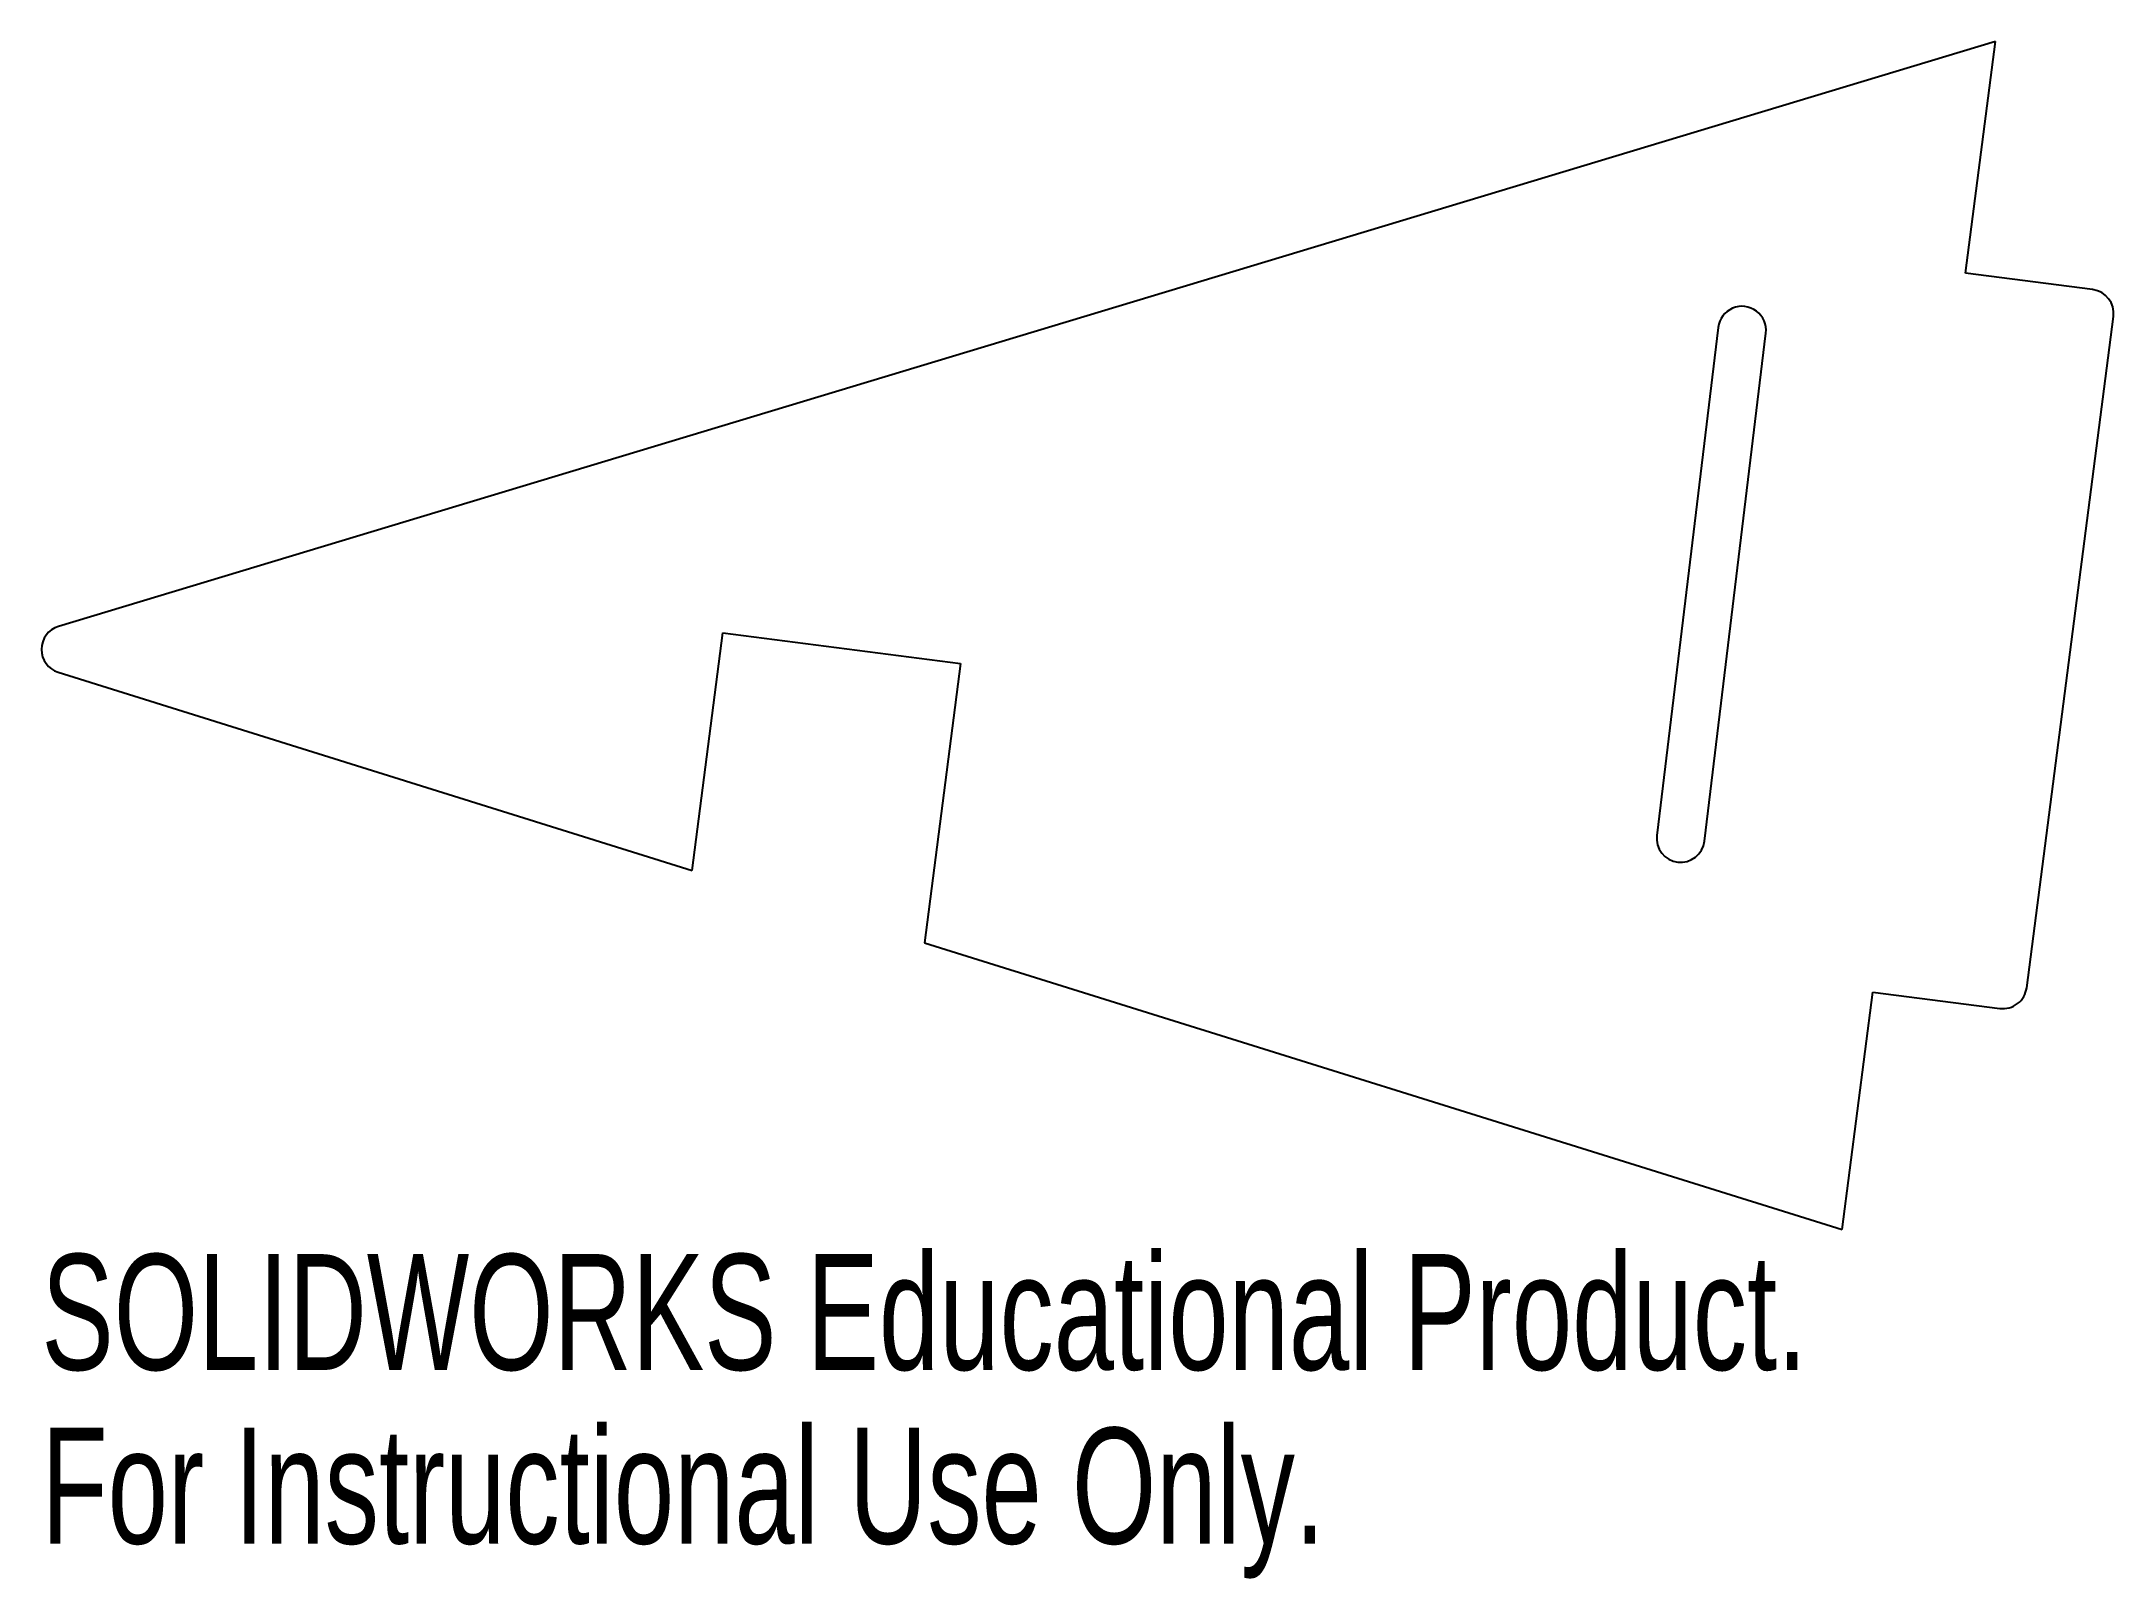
# Model space of a CAD drawing. Header units: millimetres. Extents: x -77.7 to 8.7, y -14.7 to 49.4.
import ezdxf

# ---------------------------------------------------------------- set-up
doc = ezdxf.new("R2010")
doc.units = ezdxf.units.MM
doc.styles.add('SLDTEXTSTYLE0', font='TXT', dxfattribs={"width": 0.7})

msp = doc.modelspace()

# ---------------------------------------------------------------- linework, layer by layer
at = {"color": 7, "linetype": 'Continuous', "lineweight": 25}
for p, q in [((3.813, 49.406), (-77.008, 24.988)), ((2.565, 39.735), (3.813, 49.406)), ((7.871, 39.05), (2.565, 39.735)), ((-7.751, 37.471), (-10.313, 16.269)), ((-8.327, 16.029), (-5.766, 37.231)), ((5.119, 9.914), (8.735, 37.93)), ((-50.562, 14.809), (-49.282, 24.727)), ((-49.282, 24.727), (-39.365, 23.447)), ((-39.365, 23.447), (-40.87, 11.781)), ((-77.017, 23.077), (-50.562, 14.809)), ((-40.87, 11.781), (-2.587, -0.183)), ((-2.587, -0.183), (-1.307, 9.735)), ((-1.307, 9.735), (3.999, 9.05))]:
    msp.add_line(p, q, dxfattribs=at)
for centre, start, end in [((7.743, 38.058), 352.64636, 82.64598), ((-6.758, 37.351), 353.11174, 173.11174), ((-76.719, 24.031), 106.81046, 252.64598), ((-9.32, 16.149), 173.11174, 353.11174), ((4.127, 10.042), 262.64598, 352.64636)]:
    msp.add_arc(centre, 1, start, end, dxfattribs=at)

# ---------------------------------------------------------------- texts
at = {"color": 7, "linetype": 'Continuous', "char_height": 4.83362, "attachment_point": 1, "style": 'SLDTEXTSTYLE0'}
for s, insert in [('SOLIDWORKS Educational Product.', (-77.719, -1.203)), ('For Instructional Use Only.', (-77.719, -8.453))]:
    msp.add_mtext(s, dxfattribs=dict(at, insert=insert))

doc.saveas('drawing.dxf')
